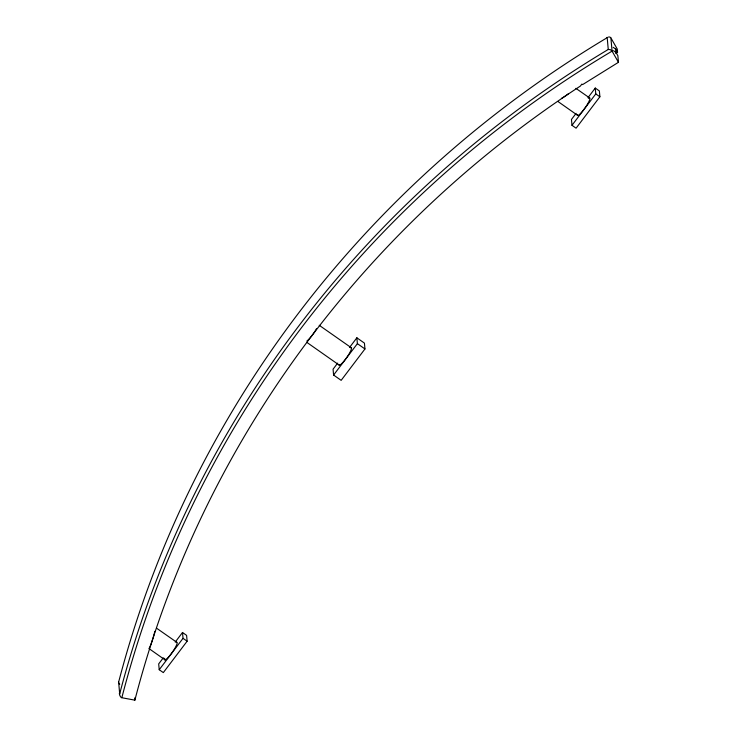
<?xml version="1.0" encoding="UTF-8"?>
<svg xmlns="http://www.w3.org/2000/svg" width="737" height="737" viewBox="0 0 737 737"><rect width="100%" height="100%" fill="white"/><g stroke="black" fill="none" stroke-linecap="round" stroke-linejoin="round"><path stroke-width="1.11" d="M119.643 694.346L119.643 694.871M119.689 693.886L118.639 682.075A1094.141 1053.836 -5.1 0 1 607.196 37.679L608.255 49.462A1094.141 1053.836 -5.1 0 0 119.689 693.858M118.639 682.075L118.721 683.263L119.763 684.212M337.684 363.101L333.069 369.2L333.594 375.041L341.157 380.347L364.953 348.96L364.428 343.11L356.865 337.804L349.587 347.403M333.594 375.041L357.39 343.654L356.865 337.804M163.328 657.782L158.695 663.88L159.22 669.73L163.319 672.605L187.124 641.218L186.599 635.368L182.5 632.493L175.231 642.084M576.094 113.351L571.461 119.458L571.986 125.308L576.085 128.183L599.89 96.787L599.365 90.946L595.266 88.062L587.988 97.662M159.22 669.73L183.025 638.334L182.5 632.493M571.986 125.308L595.782 93.912L595.266 88.062M613.184 47.306L615.708 49.084L616.012 52.447L617.864 55.708L618.454 62.313L582.598 84.617L581.861 84.101L580.397 86.045A1078.047 1038.341 -5.1 0 0 134.871 700.15L121.835 697.727A1090.668 1050.483 -5.1 0 1 612.078 51.129L610.89 37.9L617.274 49.093L617.56 52.336A1078.047 1038.341 -5.1 0 0 615.681 53.46M608.255 49.462L610.319 49.646L612.005 51.01M575.873 88.348L589.425 97.8M156.852 628.385L176.659 642.213M613.479 50.678L616.012 52.447M595.782 93.912L599.89 96.787M357.39 343.654L364.953 348.96M319.232 325.293L351.005 347.542M306.758 342.309L339.398 365.23M183.025 638.334L187.124 641.218M558.13 101.623L577.808 115.479M148.929 648.532L165.051 659.901M615.708 49.084L617.56 52.336M612.069 51.12L618.454 62.313M134.668 697.948L134.871 700.15M350.379 347.809A10.723 1.898 -55 0 1 346.989 357.15A10.723 1.898 -55 0 1 338.863 364.465M154.834 631.36A11.7 1.17 -73.2 0 1 149.298 648.007M176.373 642.305A10.723 1.898 -55 0 1 171.739 653.083A10.723 1.898 -55 0 1 164.683 658.316M316.477 328.73A10.723 1.925 -54.3 0 1 306.905 340.982M568.457 93.682A11.7 2.69 -35.7 0 1 561.419 98.417M588.384 98.325A10.723 1.898 -55 0 1 585.712 106.948A10.723 1.898 -55 0 1 577.274 114.714M121.688 697.727A2.837 2.322 33.5 0 1 119.965 695.47M608.458 37.071A2.837 2.156 62.6 0 1 610.826 37.771M119.293 693.904A2.92 1.327 73.8 0 1 119.431 693.443M607.012 37.605A2.92 1.815 7.4 0 1 607.251 37.274"/></g></svg>
